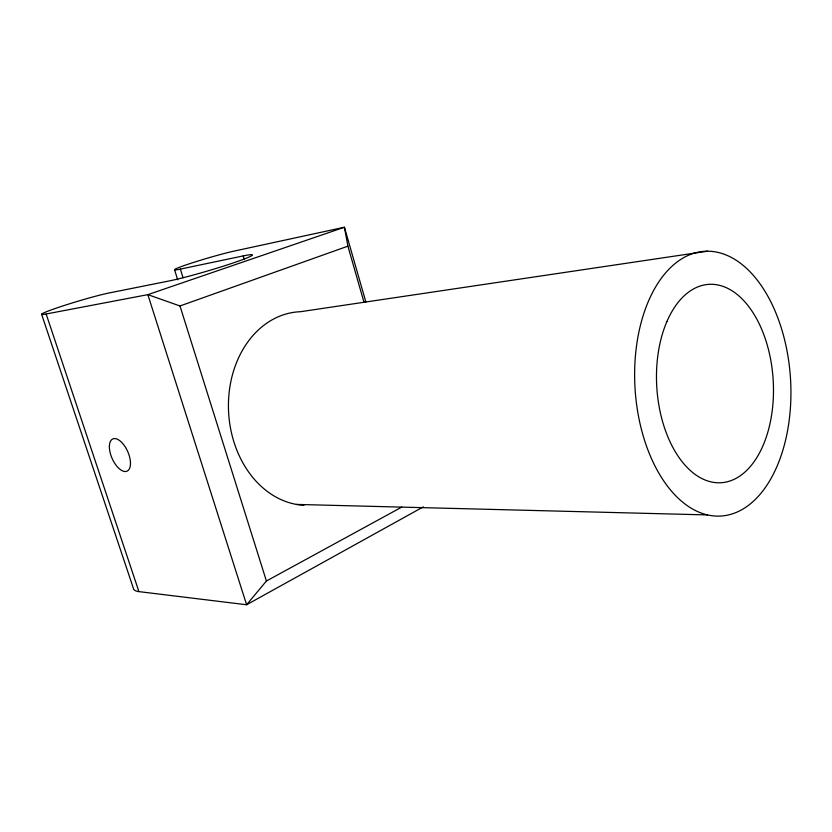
<?xml version="1.0" encoding="UTF-8"?>
<svg xmlns="http://www.w3.org/2000/svg" width="832" height="832" viewBox="0 0 832 832"><rect width="100%" height="100%" fill="white"/><g stroke="black" fill="none" stroke-linecap="round" stroke-linejoin="round"><path stroke-width="1.25" d="M401.773 507.094L266.417 581.017L246.605 604.76L138.923 591.614A36.358 9.35 -19 0 1 133.432 588.463L41.6 314.246M423.322 506.854L246.605 604.76L147.857 294.642L46.145 313.997L138.923 591.614M365.851 301.964L344.417 227.24L147.857 294.642L179.982 305.968L347.901 246.168L344.417 227.24L234.364 251.046A34.653 1.83 -16.4 0 0 188.323 264.139A34.653 1.83 -16.4 0 0 180.378 269.1L183.082 277.763M180.378 269.1L243.214 255.913L244.338 259.646M707.564 251.202L300.414 311.719A96.907 76.326 86.5 0 0 228.446 407.94A96.907 76.326 86.5 0 0 303.971 505.274M296.442 504.421L707.554 514.925A132.621 77.886 86.5 0 0 782.912 333.393A132.621 77.886 86.5 0 0 647.837 302.661A132.621 77.886 86.5 0 0 707.554 514.925M174.585 269.859L177.694 279.781M179.982 305.968L266.417 581.017M347.901 246.168L364.031 302.359M243.214 255.913A47.154 2.756 -16.4 0 1 233.563 262.818A47.154 2.756 -16.4 0 1 169.759 280.831L108.857 293.02A37.877 2.101 -16.7 0 0 59.634 306.998A37.877 2.101 -16.7 0 0 46.145 313.997M666.89 321.589A99.372 58.302 86.5 0 0 710.143 481.666A99.372 58.302 86.5 0 0 767.884 347.339A99.372 58.302 86.5 0 0 666.89 321.589M109.377 446.836A17.618 8.528 66.2 0 0 125.289 471.526A17.618 8.528 66.2 0 0 125.143 446.763A17.618 8.528 66.2 0 0 109.377 446.836"/></g></svg>
